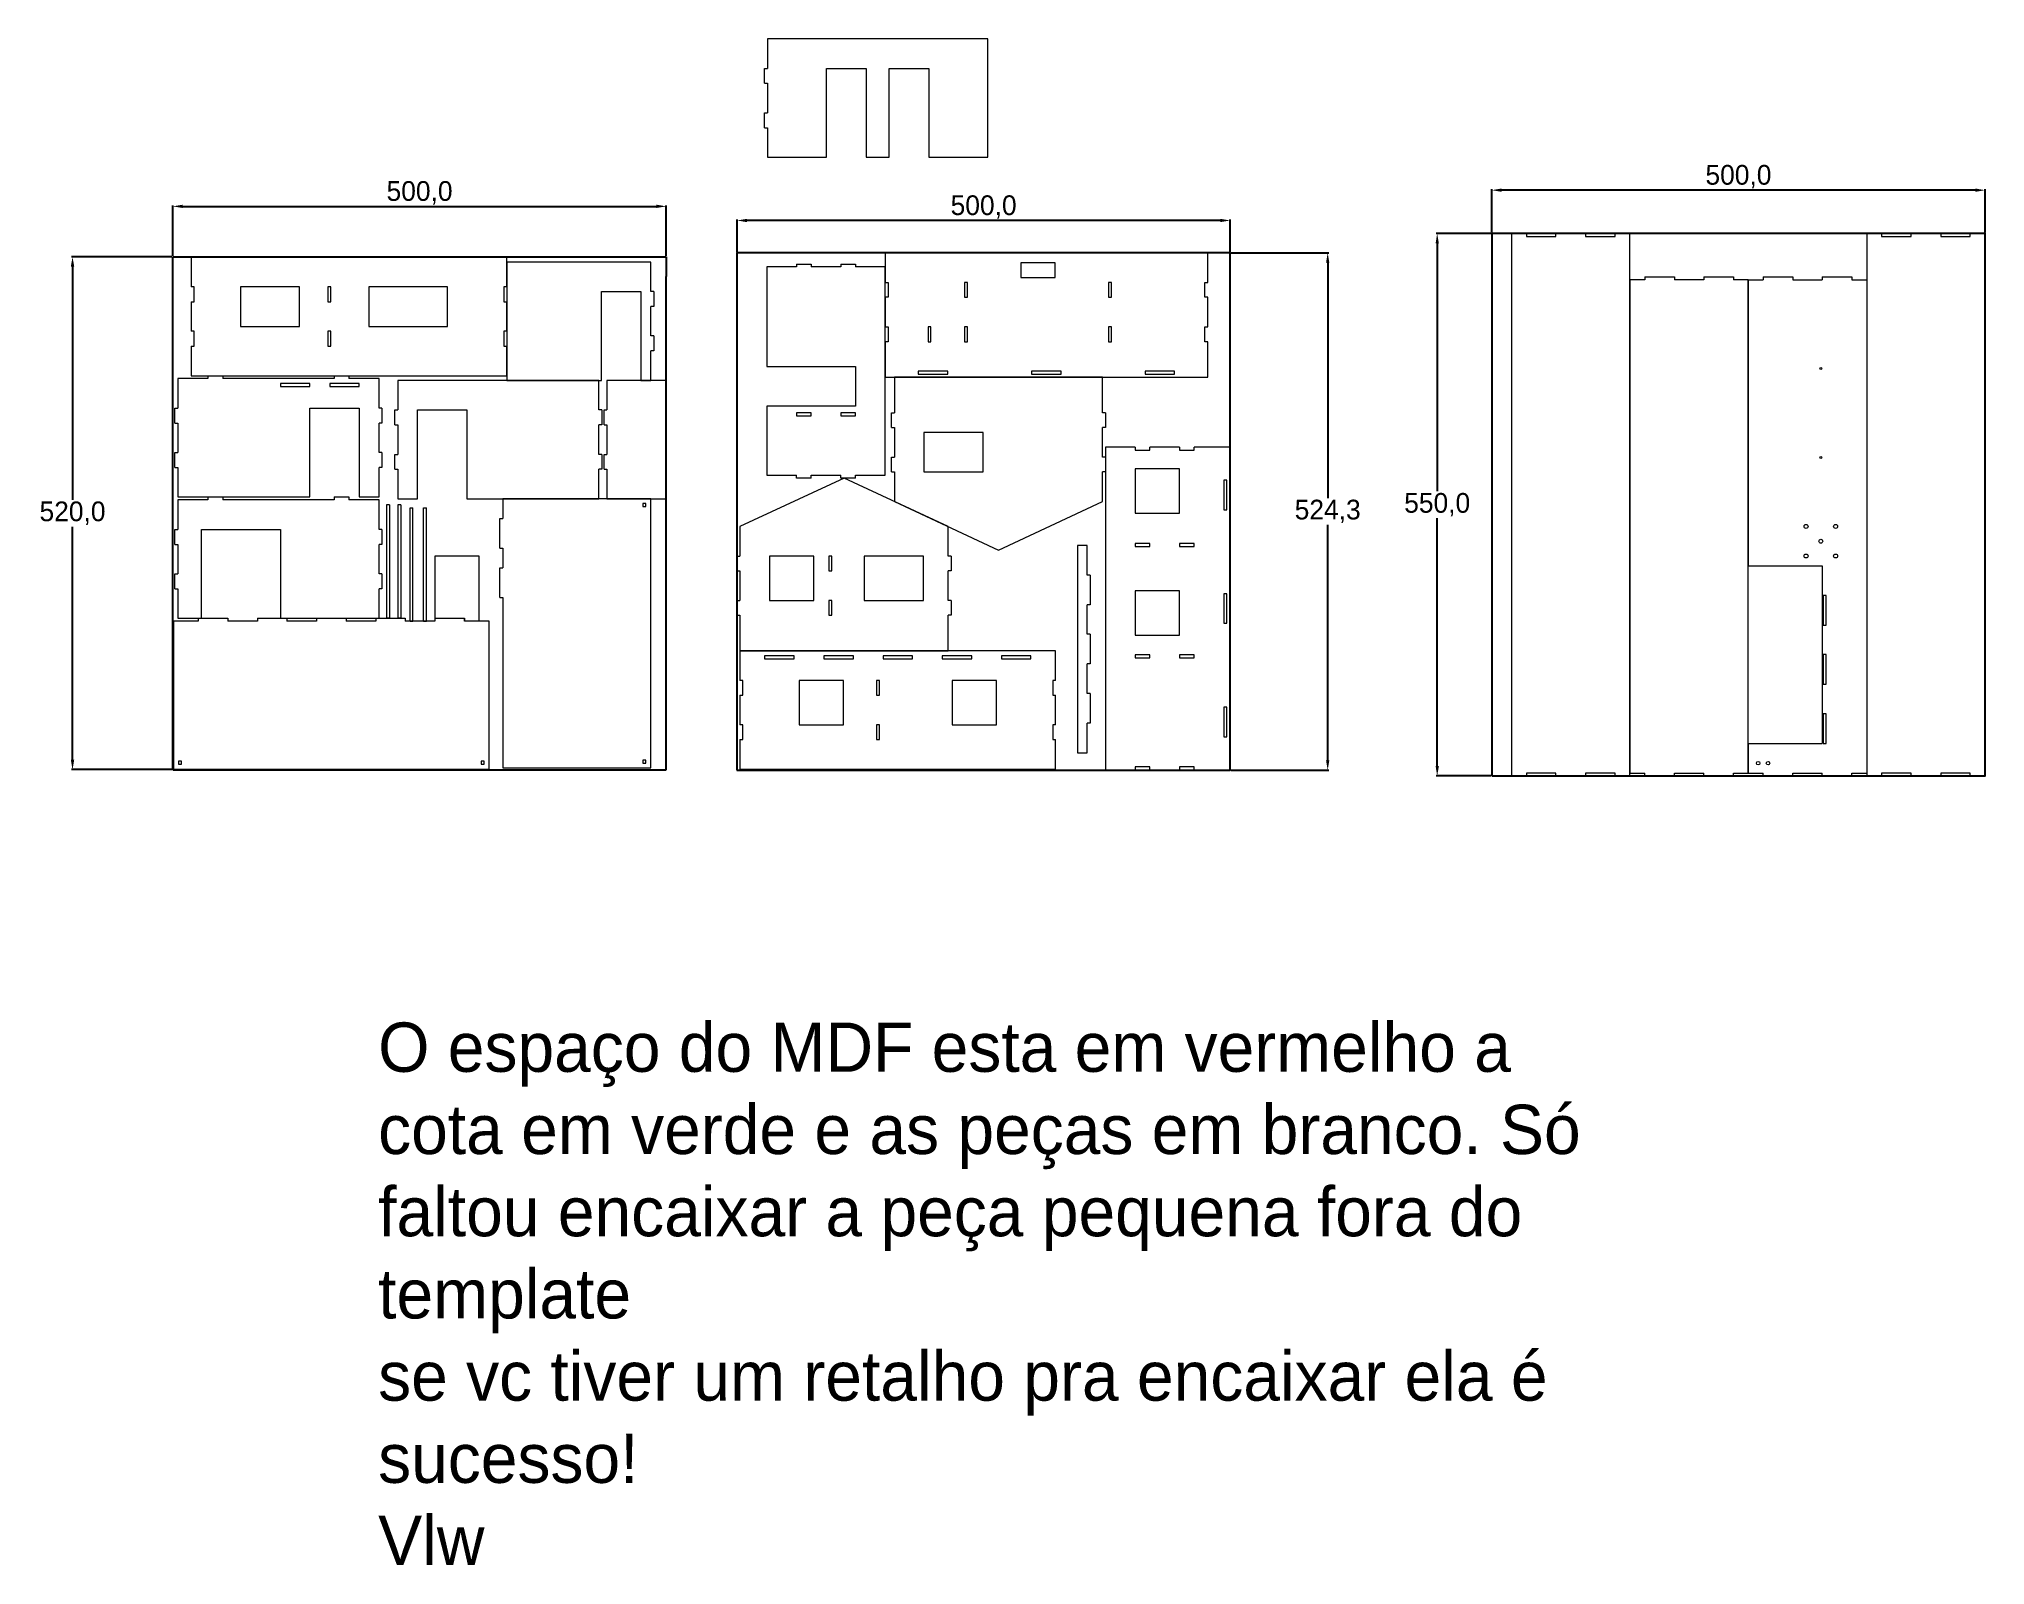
# Model space of a CAD drawing. Header units: millimetres. Extents: x -245 to 1727, y -934 to 613.
import ezdxf

# ---------------------------------------------------------------- set-up
doc = ezdxf.new("R2010")
doc.units = ezdxf.units.MM
doc.header["$PDSIZE"] = -1
doc.dimstyles.new('fe', dxfattribs={"dimtxt": 20, "dimasz": 10, "dimexe": 1, "dimexo": 1, "dimgap": 2, "dimtad": 1, "dimtih": 1, "dimtoh": 1, "dimdec": 1, "dimzin": 0, "dimtxsty": 'Standard', "dimcen": 2.5, "dimazin": 0, "dimtfac": 1, "dimtdec": 1, "dimtmove": 0, "dimatfit": 3, "dimfxl": 1, "dimtzin": 0, "dimarcsym": 0})

# ---------------------------------------------------------------- blocks, each defined once
blk = doc.blocks.new('Cobertura 2')
at = {"color": 7, "linetype": 'Continuous', "lineweight": 15}
for p, q in [((0, 273), (0, 253)), ((150, 273), (0, 273)), ((142, 268), (142, 265)), ((145, 268), (142, 268)), ((142, 265), (145, 265)), ((145, 265), (145, 268)), ((150, 0), (150, 273)), ((-3, 253), (0, 253)), ((-3, 223), (-3, 253)), ((-3, 223), (0, 223)), ((0, 223), (0, 203)), ((-3, 203), (0, 203)), ((-3, 173), (-3, 203)), ((-3, 173), (0, 173)), ((0, 173), (0, 0)), ((0, 0), (150, 0)), ((142, 8), (142, 5)), ((145, 8), (142, 8)), ((142, 5), (145, 5)), ((145, 5), (145, 8))]:
    blk.add_line(p, q, dxfattribs=at)
blk = doc.blocks.new('Parede_frente')
at = {"color": 7, "linetype": 'Continuous', "lineweight": 15}
for p, q in [((-100.5, 120), (-100.5, 90)), ((-70, 120), (-100.5, 120)), ((-70, 123), (-55, 123)), ((-70, 123), (-70, 120)), ((-55, 123), (-55, 120)), ((58, 120), (-55, 120)), ((58, 123), (73, 123)), ((58, 123), (58, 120)), ((73, 123), (73, 120)), ((103.5, 120), (73, 120)), ((103.5, 90), (103.5, 120)), ((-103.5, 90), (-100.5, 90)), ((-103.5, 75), (-103.5, 90)), ((-76.5, 0), (-76.5, 90)), ((-76.5, 90), (3.5, 90)), ((3.5, 90), (3.5, 0)), ((106.5, 90), (103.5, 90)), ((106.5, 90), (106.5, 75)), ((-103.5, 75), (-100.5, 75)), ((-100.5, 75), (-100.5, 45)), ((103.5, 45), (103.5, 75)), ((106.5, 75), (103.5, 75)), ((-103.5, 45), (-100.5, 45)), ((-103.5, 30), (-103.5, 45)), ((106.5, 45), (103.5, 45)), ((106.5, 45), (106.5, 30)), ((-103.5, 30), (-100.5, 30)), ((-100.5, 30), (-100.5, 0)), ((103.5, 0), (103.5, 30)), ((106.5, 30), (103.5, 30)), ((-100.5, 0), (-76.5, 0)), ((3.5, 0), (103.5, 0))]:
    blk.add_line(p, q, dxfattribs=at)
blk = doc.blocks.new('Parede_fundo')
at = {"color": 7, "linetype": 'Continuous', "lineweight": 15}
for p, q in [((-100.5, 120), (-100.5, 90)), ((-70, 120), (-100.5, 120)), ((-70, 123), (-55, 123)), ((-70, 123), (-70, 120)), ((-55, 123), (-55, 120)), ((58, 120), (-55, 120)), ((58, 123), (73, 123)), ((58, 123), (58, 120)), ((73, 123), (73, 120)), ((103.5, 120), (73, 120)), ((103.5, 90), (103.5, 120)), ((3.5, 115), (3.5, 112)), ((33.5, 115), (3.5, 115)), ((3.5, 112), (33.5, 112)), ((33.5, 112), (33.5, 115)), ((53.5, 115), (53.5, 112)), ((83.5, 115), (53.5, 115)), ((53.5, 112), (83.5, 112)), ((83.5, 112), (83.5, 115)), ((-103.5, 90), (-100.5, 90)), ((-103.5, 75), (-103.5, 90)), ((33.5, 0), (33.5, 90)), ((33.5, 90), (83.5, 90)), ((83.5, 90), (83.5, 0)), ((106.5, 90), (103.5, 90)), ((106.5, 90), (106.5, 75)), ((-103.5, 75), (-100.5, 75)), ((-100.5, 75), (-100.5, 45)), ((103.5, 45), (103.5, 75)), ((106.5, 75), (103.5, 75)), ((-103.5, 45), (-100.5, 45)), ((-103.5, 30), (-103.5, 45)), ((106.5, 45), (103.5, 45)), ((106.5, 45), (106.5, 30)), ((-103.5, 30), (-100.5, 30)), ((-100.5, 30), (-100.5, 0)), ((103.5, 0), (103.5, 30)), ((106.5, 30), (103.5, 30)), ((-100.5, 0), (33.5, 0)), ((83.5, 0), (103.5, 0))]:
    blk.add_line(p, q, dxfattribs=at)
blk = doc.blocks.new('Parede_interior')
at = {"color": 7, "linetype": 'Continuous', "lineweight": 15}
for p, q in [((-103.5, 120), (-103.5, 90)), ((100.5, 120), (-103.5, 120)), ((100.5, 90), (100.5, 120)), ((-106.5, 90), (-103.5, 90)), ((-106.5, 75), (-106.5, 90)), ((-83.5, 0), (-83.5, 90)), ((-83.5, 90), (-33.5, 90)), ((-33.5, 90), (-33.5, 0)), ((103.5, 90), (100.5, 90)), ((103.5, 90), (103.5, 75)), ((-106.5, 75), (-103.5, 75)), ((-103.5, 75), (-103.5, 45)), ((100.5, 45), (100.5, 75)), ((103.5, 75), (100.5, 75)), ((-106.5, 45), (-103.5, 45)), ((-106.5, 30), (-106.5, 45)), ((103.5, 45), (100.5, 45)), ((103.5, 45), (103.5, 30)), ((-106.5, 30), (-103.5, 30)), ((-103.5, 30), (-103.5, 0)), ((100.5, 0), (100.5, 30)), ((103.5, 30), (100.5, 30)), ((-103.5, 0), (-83.5, 0)), ((-33.5, 0), (100.5, 0))]:
    blk.add_line(p, q, dxfattribs=at)
blk = doc.blocks.new('Parede_lateraldir')
at = {"color": 7, "linetype": 'Continuous', "lineweight": 15}
for p, q in [((160, 120), (-160, 120)), ((-160, 120), (-160, 90)), ((160, 90), (160, 120)), ((-157, 90), (-160, 90)), ((-157, 75), (-157, 90)), ((-110, 90), (-110, 50)), ((-50, 90), (-110, 90)), ((-50, 50), (-50, 90)), ((-21.5, 90), (-21.5, 75)), ((-18.5, 90), (-21.5, 90)), ((-18.5, 75), (-18.5, 90)), ((20, 90), (20, 50)), ((100, 90), (20, 90)), ((100, 50), (100, 90)), ((157, 90), (157, 75)), ((160, 90), (157, 90)), ((-160, 75), (-157, 75)), ((-160, 75), (-160, 45)), ((-21.5, 75), (-18.5, 75)), ((157, 75), (160, 75)), ((160, 45), (160, 75)), ((-157, 45), (-160, 45)), ((-157, 30), (-157, 45)), ((-110, 50), (-50, 50)), ((-21.5, 45), (-21.5, 30)), ((-18.5, 45), (-21.5, 45)), ((-18.5, 30), (-18.5, 45)), ((20, 50), (100, 50)), ((157, 45), (157, 30)), ((160, 45), (157, 45)), ((-160, 30), (-157, 30)), ((-160, 30), (-160, 0)), ((-21.5, 30), (-18.5, 30)), ((157, 30), (160, 30)), ((160, 0), (160, 30)), ((-160, 0), (160, 0))]:
    blk.add_line(p, q, dxfattribs=at)
blk = doc.blocks.new('*D14')
at = {"color": 0, "lineweight": -2, "transparency": 16777216}
for p, q in [((-109.6, 393.3), (-109.6, 444.4)), ((-99.6, 443.4), (380.4, 443.4)), ((390.4, 393.3), (390.4, 444.4))]:
    blk.add_line(p, q, dxfattribs=at)
at = {"color": 0, "transparency": 16777216}
for points in [[(-99.6, 445.1), (-99.6, 441.7), (-109.6, 443.4)], [(380.4, 445.1), (380.4, 441.7), (390.4, 443.4)]]:
    blk.add_solid(points, dxfattribs=at)
at = {"layer": 'Defpoints', "color": 0, "transparency": 16777216}
for p in [(390.4, 443.4), (-109.6, 392.3), (390.4, 392.3)]:
    blk.add_point(p, dxfattribs=at)
at = {"color": 0, "transparency": 16777216, "insert": (140.4, 457.1), "char_height": 20, "attachment_point": 5}
blk.add_mtext('500,0', dxfattribs=at)
blk = doc.blocks.new('*D15')
at = {"color": 0, "lineweight": -2, "transparency": 16777216}
for p, q in [((-110.6, 392.3), (-212.4, 392.3)), ((-211.4, 382.3), (-211.4, 145.9)), ((-211.4, -117.7), (-211.4, 118.6)), ((-110.6, -127.7), (-212.4, -127.7))]:
    blk.add_line(p, q, dxfattribs=at)
at = {"color": 0, "transparency": 16777216}
for points in [[(-213.1, 382.3), (-209.7, 382.3), (-211.4, 392.3)], [(-213.1, -117.7), (-209.7, -117.7), (-211.4, -127.7)]]:
    blk.add_solid(points, dxfattribs=at)
at = {"layer": 'Defpoints', "color": 0, "transparency": 16777216}
for p in [(-211.4, 392.3), (-109.6, 392.3), (-109.6, -127.7)]:
    blk.add_point(p, dxfattribs=at)
at = {"color": 0, "transparency": 16777216, "insert": (-211.4, 132.3), "char_height": 20, "attachment_point": 5}
blk.add_mtext('520,0', dxfattribs=at)
blk = doc.blocks.new('Suporte_varanda1')
at = {"color": 7, "linetype": 'Continuous', "lineweight": 15}
for p, q in [((57.5, 0), (-57.5, 0)), ((-57.5, -3), (-57.5, 0)), ((57.5, -3), (57.5, 0)), ((57.5, -3), (-57.5, -3))]:
    blk.add_line(p, q, dxfattribs=at)
blk = doc.blocks.new('Suporte_varanda2')
at = {"color": 7, "linetype": 'Continuous', "lineweight": 15}
for p, q in [((57.5, 0), (-57.5, 0)), ((-57.5, -3), (-57.5, 0)), ((57.5, -3), (57.5, 0)), ((57.5, -3), (-57.5, -3))]:
    blk.add_line(p, q, dxfattribs=at)
blk = doc.blocks.new('Suporte_varanda3')
at = {"color": 7, "linetype": 'Continuous', "lineweight": 15}
for p, q in [((57.5, 0), (-57.5, 0)), ((-57.5, -3), (-57.5, 0)), ((57.5, -3), (57.5, 0)), ((57.5, -3), (-57.5, -3))]:
    blk.add_line(p, q, dxfattribs=at)
blk = doc.blocks.new('Suporte_varanda4')
at = {"color": 7, "linetype": 'Continuous', "lineweight": 15}
for p, q in [((57.5, 0), (-57.5, 0)), ((-57.5, -3), (-57.5, 0)), ((57.5, -3), (57.5, 0)), ((57.5, -3), (-57.5, -3))]:
    blk.add_line(p, q, dxfattribs=at)
blk = doc.blocks.new('Parede_lateralesq')
at = {"color": 7, "linetype": 'Continuous', "lineweight": 15}
for p, q in [((160, 120), (-160, 120)), ((-160, 120), (-160, 90)), ((160, 90), (160, 120)), ((-135, 115), (-135, 112)), ((-105, 115), (-135, 115)), ((-135, 112), (-105, 112)), ((-105, 112), (-105, 115)), ((-75, 115), (-75, 112)), ((-45, 115), (-75, 115)), ((-75, 112), (-45, 112)), ((-45, 112), (-45, 115)), ((-15, 115), (-15, 112)), ((15, 115), (-15, 115)), ((-15, 112), (15, 112)), ((15, 112), (15, 115)), ((45, 115), (45, 112)), ((75, 115), (45, 115)), ((45, 112), (75, 112)), ((75, 112), (75, 115)), ((105, 115), (105, 112)), ((135, 115), (105, 115)), ((105, 112), (135, 112)), ((135, 112), (135, 115)), ((-157, 90), (-160, 90)), ((-157, 75), (-157, 90)), ((-100, 90), (-100, 45)), ((-55, 90), (-100, 90)), ((-55, 45), (-55, 90)), ((-21.5, 90), (-21.5, 75)), ((-18.5, 90), (-21.5, 90)), ((-18.5, 75), (-18.5, 90)), ((55, 90), (55, 45)), ((100, 90), (55, 90)), ((100, 45), (100, 90)), ((157, 90), (157, 75)), ((160, 90), (157, 90)), ((-160, 75), (-157, 75)), ((-160, 75), (-160, 45)), ((-21.5, 75), (-18.5, 75)), ((157, 75), (160, 75)), ((160, 45), (160, 75)), ((-157, 45), (-160, 45)), ((-157, 30), (-157, 45)), ((-100, 45), (-55, 45)), ((-21.5, 45), (-21.5, 30)), ((-18.5, 45), (-21.5, 45)), ((-18.5, 30), (-18.5, 45)), ((55, 45), (100, 45)), ((157, 45), (157, 30)), ((160, 45), (157, 45)), ((-160, 30), (-157, 30)), ((-160, 30), (-160, 0)), ((-21.5, 30), (-18.5, 30)), ((157, 30), (160, 30)), ((160, 0), (160, 30)), ((-160, 0), (160, 0))]:
    blk.add_line(p, q, dxfattribs=at)
blk = doc.blocks.new('Superior_quartodir')
at = {"color": 7, "linetype": 'Continuous', "lineweight": 15}
for p, q in [((-111.5, 120), (-111.5, 90)), ((112, 120), (-111.5, 120)), ((112, 0), (112, 120)), ((-114.5, 90), (-111.5, 90)), ((-114.5, 75), (-114.5, 90)), ((-51.5, 0), (-51.5, 90)), ((-51.5, 90), (-11.5, 90)), ((-11.5, 90), (-11.5, 0)), ((12, 0), (12, 90)), ((12, 90), (52, 90)), ((52, 90), (52, 0)), ((-114.5, 75), (-111.5, 75)), ((-111.5, 75), (-111.5, 45)), ((-114.5, 45), (-111.5, 45)), ((-114.5, 30), (-114.5, 45)), ((-114.5, 30), (-111.5, 30)), ((-111.5, 30), (-111.5, 0)), ((-111.5, 0), (-51.5, 0)), ((-11.5, 0), (12, 0)), ((52, 0), (112, 0))]:
    blk.add_line(p, q, dxfattribs=at)
blk = doc.blocks.new('Superior_fundo')
at = {"color": 7, "linetype": 'Continuous', "lineweight": 15}
for p, q in [((-7, 146.3), (-112.5, 97.1)), ((98.5, 97.1), (-7, 146.3)), ((-112.5, 97.1), (-112.5, 67.1)), ((98.5, 67.1), (98.5, 97.1)), ((-115.5, 67.1), (-112.5, 67.1)), ((-115.5, 52.1), (-115.5, 67.1)), ((8.5, 67.1), (8.5, 27.1)), ((68.5, 67.1), (8.5, 67.1)), ((68.5, 27.1), (68.5, 67.1)), ((101.5, 67.1), (98.5, 67.1)), ((101.5, 67.1), (101.5, 52.1)), ((-115.5, 52.1), (-112.5, 52.1)), ((-112.5, 52.1), (-112.5, 22.1)), ((98.5, 22.1), (98.5, 52.1)), ((101.5, 52.1), (98.5, 52.1)), ((-115.5, 22.1), (-112.5, 22.1)), ((-115.5, 7.1), (-115.5, 22.1)), ((8.5, 27.1), (68.5, 27.1)), ((101.5, 22.1), (98.5, 22.1)), ((101.5, 22.1), (101.5, 7.1)), ((-115.5, 7.1), (-112.5, 7.1)), ((-112.5, 7.1), (-112.5, -28.9)), ((98.5, -28.9), (98.5, 7.1)), ((101.5, 7.1), (98.5, 7.1)), ((-112.5, -28.9), (98.5, -28.9))]:
    blk.add_line(p, q, dxfattribs=at)
blk = doc.blocks.new('Superior_frente')
at = {"color": 7, "linetype": 'Continuous', "lineweight": 15}
for p, q in [((0, 175.2), (-105.5, 126)), ((105.5, 126), (0, 175.2)), ((-105.5, 126), (-105.5, 96)), ((105.5, 96), (105.5, 126)), ((-108.5, 96), (-105.5, 96)), ((-108.5, 81), (-108.5, 96)), ((-108.5, 81), (-105.5, 81)), ((-105.5, 81), (-105.5, 51)), ((-75.5, 96), (-75.5, 51)), ((-30.5, 96), (-75.5, 96)), ((-30.5, 51), (-30.5, 96)), ((-15.5, 96), (-15.5, 81)), ((-12.5, 96), (-15.5, 96)), ((-15.5, 81), (-12.5, 81)), ((-12.5, 81), (-12.5, 96)), ((20.5, 96), (20.5, 51)), ((80.5, 96), (20.5, 96)), ((80.5, 51), (80.5, 96)), ((108.5, 96), (105.5, 96)), ((105.5, 51), (105.5, 81)), ((108.5, 81), (105.5, 81)), ((108.5, 96), (108.5, 81)), ((-108.5, 51), (-105.5, 51)), ((-108.5, 36), (-108.5, 51)), ((-75.5, 51), (-30.5, 51)), ((-15.5, 51), (-15.5, 36)), ((-12.5, 51), (-15.5, 51)), ((-12.5, 36), (-12.5, 51)), ((20.5, 51), (80.5, 51)), ((108.5, 51), (105.5, 51)), ((108.5, 51), (108.5, 36)), ((-108.5, 36), (-105.5, 36)), ((-105.5, 36), (-105.5, 0)), ((-15.5, 36), (-12.5, 36)), ((105.5, 0), (105.5, 36)), ((108.5, 36), (105.5, 36)), ((-105.5, 0), (105.5, 0))]:
    blk.add_line(p, q, dxfattribs=at)
blk = doc.blocks.new('Superior_esquerda')
at = {"color": 7, "linetype": 'Continuous', "lineweight": 15}
for p, q in [((163.5, 126), (-163.5, 126)), ((-163.5, 126), (-163.5, 96)), ((163.5, 96), (163.5, 126)), ((-26, 116), (-26, 101)), ((9, 116), (-26, 116)), ((-26, 101), (9, 101)), ((9, 101), (9, 116)), ((-163.5, 96), (-160.5, 96)), ((-160.5, 81), (-163.5, 81)), ((-163.5, 81), (-163.5, 51)), ((-160.5, 96), (-160.5, 81)), ((-83, 96), (-83, 81)), ((-80, 96), (-83, 96)), ((-83, 81), (-80, 81)), ((-80, 81), (-80, 96)), ((63, 96), (63, 81)), ((66, 96), (63, 96)), ((63, 81), (66, 81)), ((66, 81), (66, 96)), ((160.5, 81), (160.5, 96)), ((160.5, 96), (163.5, 96)), ((163.5, 81), (160.5, 81)), ((163.5, 51), (163.5, 81)), ((-163.5, 51), (-160.5, 51)), ((-160.5, 51), (-160.5, 36)), ((-120, 51), (-120, 36)), ((-117, 51), (-120, 51)), ((-117, 36), (-117, 51)), ((-83, 51), (-83, 36)), ((-80, 51), (-83, 51)), ((-80, 36), (-80, 51)), ((63, 51), (63, 36)), ((66, 51), (63, 51)), ((66, 36), (66, 51)), ((160.5, 36), (160.5, 51)), ((160.5, 51), (163.5, 51)), ((-163.5, 36), (-163.5, 0)), ((-160.5, 36), (-163.5, 36)), ((-120, 36), (-117, 36)), ((-83, 36), (-80, 36)), ((63, 36), (66, 36)), ((163.5, 36), (160.5, 36)), ((163.5, 0), (163.5, 36)), ((-163.5, 0), (163.5, 0)), ((-130, 6), (-130, 3)), ((-100, 6), (-130, 6)), ((-130, 3), (-100, 3)), ((-100, 3), (-100, 6)), ((-15, 6), (-15, 3)), ((15, 6), (-15, 6)), ((-15, 3), (15, 3)), ((15, 3), (15, 6)), ((100, 6), (100, 3)), ((130, 6), (100, 6)), ((100, 3), (130, 3)), ((130, 3), (130, 6))]:
    blk.add_line(p, q, dxfattribs=at)
blk = doc.blocks.new('Superior_direita')
at = {"color": 7, "linetype": 'Continuous', "lineweight": 15}
for p, q in [((163.5, 126), (-163.5, 126)), ((-163.5, 126), (-163.5, 96)), ((163.5, 96), (163.5, 126)), ((-160.5, 96), (-163.5, 96)), ((-163.5, 81), (-160.5, 81)), ((-163.5, 81), (-163.5, 51)), ((-160.5, 81), (-160.5, 96)), ((-50, 96), (-50, 81)), ((-47, 96), (-50, 96)), ((-50, 81), (-47, 81)), ((-47, 81), (-47, 96)), ((-27, 96), (-27, 51)), ((18, 96), (-27, 96)), ((18, 51), (18, 96)), ((63, 96), (63, 81)), ((66, 96), (63, 96)), ((63, 81), (66, 81)), ((66, 81), (66, 96)), ((96.5, 96), (96.5, 51)), ((141.5, 96), (96.5, 96)), ((141.5, 51), (141.5, 96)), ((160.5, 96), (160.5, 81)), ((163.5, 96), (160.5, 96)), ((160.5, 81), (163.5, 81)), ((163.5, 51), (163.5, 81)), ((-160.5, 51), (-163.5, 51)), ((-160.5, 36), (-160.5, 51)), ((-50, 51), (-50, 36)), ((-47, 51), (-50, 51)), ((-47, 36), (-47, 51)), ((-27, 51), (18, 51)), ((63, 51), (63, 36)), ((66, 51), (63, 51)), ((66, 36), (66, 51)), ((96.5, 51), (141.5, 51)), ((160.5, 51), (160.5, 36)), ((163.5, 51), (160.5, 51)), ((-163.5, 36), (-160.5, 36)), ((-163.5, 36), (-163.5, 0)), ((-50, 36), (-47, 36)), ((63, 36), (66, 36)), ((160.5, 36), (163.5, 36)), ((163.5, 0), (163.5, 36)), ((-163.5, 0), (163.5, 0)), ((-130, 6), (-130, 3)), ((-100, 6), (-130, 6)), ((-130, 3), (-100, 3)), ((-100, 3), (-100, 6)), ((-15, 6), (-15, 3)), ((15, 6), (-15, 6)), ((-15, 3), (15, 3)), ((15, 3), (15, 6)), ((100, 6), (100, 3)), ((130, 6), (100, 6)), ((100, 3), (130, 3)), ((130, 3), (130, 6))]:
    blk.add_line(p, q, dxfattribs=at)
blk = doc.blocks.new('Quarto_fundo')
at = {"color": 7, "linetype": 'Continuous', "lineweight": 15}
for p, q in [((-105, 120), (-105, 90)), ((106, 120), (-105, 120)), ((106, 90), (106, 120)), ((-108, 90), (-105, 90)), ((-108, 75), (-108, 90)), ((-4, 0), (-4, 90)), ((-4, 90), (36, 90)), ((36, 90), (36, 0)), ((43, 90), (43, 75)), ((46, 90), (43, 90)), ((46, 75), (46, 90)), ((109, 90), (106, 90)), ((109, 90), (109, 75)), ((-108, 75), (-105, 75)), ((-105, 75), (-105, 45)), ((43, 75), (46, 75)), ((106, 45), (106, 75)), ((109, 75), (106, 75)), ((-108, 45), (-105, 45)), ((-108, 30), (-108, 45)), ((43, 45), (43, 30)), ((46, 45), (43, 45)), ((46, 30), (46, 45)), ((109, 45), (106, 45)), ((109, 45), (109, 30)), ((-108, 30), (-105, 30)), ((-105, 30), (-105, 0)), ((43, 30), (46, 30)), ((106, 0), (106, 30)), ((109, 30), (106, 30)), ((-105, 0), (-4, 0)), ((36, 0), (106, 0))]:
    blk.add_line(p, q, dxfattribs=at)
blk = doc.blocks.new('Parede2_banheiro')
at = {"color": 7, "linetype": 'Continuous', "lineweight": 15}
for p, q in [((-30, 120), (-30, 0)), ((30, 120), (-30, 120)), ((30, 90), (30, 120)), ((33, 90), (30, 90)), ((33, 90), (33, 75)), ((30, 45), (30, 75)), ((33, 75), (30, 75)), ((33, 45), (30, 45)), ((33, 45), (33, 30)), ((30, 0), (30, 30)), ((33, 30), (30, 30)), ((-30, 0), (30, 0))]:
    blk.add_line(p, q, dxfattribs=at)
blk = doc.blocks.new('Parede_banheiro')
at = {"color": 7, "linetype": 'Continuous', "lineweight": 15}
for p, q in [((-73, 120), (-73, 0)), ((73, 120), (-73, 120)), ((73, 90), (73, 120)), ((23, 0), (23, 90)), ((23, 90), (63, 90)), ((63, 90), (63, 0)), ((76, 90), (73, 90)), ((76, 90), (76, 75)), ((73, 45), (73, 75)), ((76, 75), (73, 75)), ((76, 45), (73, 45)), ((76, 45), (76, 30)), ((73, 0), (73, 30)), ((76, 30), (73, 30)), ((-73, 0), (23, 0)), ((63, 0), (73, 0))]:
    blk.add_line(p, q, dxfattribs=at)
blk = doc.blocks.new('Muro_escada')
at = {"color": 7, "linetype": 'Continuous', "lineweight": 15}
for p, q in [((-31.5, 45), (-31.5, 0)), ((34.5, 45), (-31.5, 45)), ((34.5, 45), (34.5, 30)), ((31.5, 0), (31.5, 30)), ((34.5, 30), (31.5, 30)), ((-31.5, 0), (31.5, 0))]:
    blk.add_line(p, q, dxfattribs=at)
blk = doc.blocks.new('*D30')
at = {"color": 0, "lineweight": -2, "transparency": 16777216}
for p, q in [((462.2, 397.2), (462.2, 430.1)), ((952.2, 429.1), (472.2, 429.1)), ((962.2, 397.2), (962.2, 430.1))]:
    blk.add_line(p, q, dxfattribs=at)
at = {"color": 0, "transparency": 16777216}
for points in [[(472.2, 430.7), (472.2, 427.4), (462.2, 429.1)], [(952.2, 430.7), (952.2, 427.4), (962.2, 429.1)]]:
    blk.add_solid(points, dxfattribs=at)
at = {"layer": 'Defpoints', "color": 0, "transparency": 16777216}
for p in [(462.2, 429.1), (462.2, 396.2), (962.2, 396.2)]:
    blk.add_point(p, dxfattribs=at)
at = {"color": 0, "transparency": 16777216, "insert": (712.2, 442.7), "char_height": 20, "attachment_point": 5}
blk.add_mtext('500,0', dxfattribs=at)
blk = doc.blocks.new('*D31')
at = {"color": 0, "lineweight": -2, "transparency": 16777216}
for p, q in [((963.2, 396.2), (1062, 396.2)), ((1061, 386.2), (1061, 147.7)), ((1061, -118.1), (1061, 120.4)), ((963.2, -128.1), (1062, -128.1))]:
    blk.add_line(p, q, dxfattribs=at)
at = {"color": 0, "transparency": 16777216}
for points in [[(1059.3, 386.2), (1062.7, 386.2), (1061, 396.2)], [(1059.3, -118.1), (1062.7, -118.1), (1061, -128.1)]]:
    blk.add_solid(points, dxfattribs=at)
at = {"layer": 'Defpoints', "color": 0, "transparency": 16777216}
for p in [(962.2, 396.2), (1061, 396.2), (962.2, -128.1)]:
    blk.add_point(p, dxfattribs=at)
at = {"color": 0, "transparency": 16777216, "insert": (1061, 134.1), "char_height": 20, "attachment_point": 5}
blk.add_mtext('524,3', dxfattribs=at)
blk = doc.blocks.new('Muro_frente')
at = {"color": 7, "linetype": 'Continuous', "lineweight": 15}
for p, q in [((0, 120), (500, 120)), ((0, 105), (0, 120)), ((500, 105), (500, 120)), ((-3, 105), (0, 105)), ((-3, 75), (-3, 105)), ((503, 105), (500, 105)), ((503, 105), (503, 75)), ((320, 79), (320, 76)), ((350, 79), (320, 79)), ((350, 76), (350, 79)), ((380, 79), (380, 76)), ((410, 79), (380, 79)), ((410, 76), (410, 79)), ((440, 79), (440, 76)), ((470, 79), (440, 79)), ((470, 76), (470, 79)), ((-3, 75), (0, 75)), ((0, 45), (0, 75)), ((290, 0), (290, 75)), ((290, 75), (470, 75)), ((320, 76), (350, 76)), ((380, 76), (410, 76)), ((440, 76), (470, 76)), ((470, 0), (470, 75)), ((500, 45), (500, 75)), ((503, 75), (500, 75)), ((-3, 45), (0, 45)), ((-3, 15), (-3, 45)), ((503, 45), (500, 45)), ((503, 45), (503, 15)), ((-3, 15), (0, 15)), ((0, 0), (0, 15)), ((0, 0), (290, 0)), ((470, 0), (500, 0)), ((500, 0), (500, 15)), ((503, 15), (500, 15))]:
    blk.add_line(p, q, dxfattribs=at)
for centre, radius in [((250, 88.5), 2), ((280, 88.5), 2), ((90, 73.5), 1), ((180, 73.5), 1), ((250, 58.5), 2), ((265, 73.5), 2), ((280, 58.5), 2), ((490, 20), 1.75), ((490, 10), 1.75)]:
    blk.add_circle(centre, radius, dxfattribs=at)
blk = doc.blocks.new('Muro_fundo')
at = {"color": 7, "linetype": 'Continuous', "lineweight": 15}
for p, q in [((0, 120), (0, 105)), ((500, 120), (0, 120)), ((500, 105), (500, 120)), ((-3, 105), (0, 105)), ((-3, 75), (-3, 105)), ((503, 105), (500, 105)), ((503, 105), (503, 75)), ((-3, 75), (0, 75)), ((0, 75), (0, 45)), ((500, 45), (500, 75)), ((503, 75), (500, 75)), ((-3, 45), (0, 45)), ((-3, 15), (-3, 45)), ((503, 45), (500, 45)), ((503, 45), (503, 15)), ((-3, 15), (0, 15)), ((0, 15), (0, 0)), ((0, 0), (500, 0)), ((500, 0), (500, 15)), ((503, 15), (500, 15))]:
    blk.add_line(p, q, dxfattribs=at)
blk = doc.blocks.new('Muro_lateral_direito')
at = {"color": 7, "linetype": 'Continuous', "lineweight": 15}
for p, q in [((550, 120), (0, 120)), ((0, 120), (0, 105)), ((550, 105), (550, 120)), ((3, 105), (0, 105)), ((3, 75), (3, 105)), ((547, 105), (547, 75)), ((550, 105), (547, 105)), ((0, 75), (3, 75)), ((0, 75), (0, 45)), ((547, 75), (550, 75)), ((550, 45), (550, 75)), ((3, 45), (0, 45)), ((3, 15), (3, 45)), ((547, 45), (547, 15)), ((550, 45), (547, 45)), ((0, 15), (3, 15)), ((0, 15), (0, 0)), ((0, 0), (550, 0)), ((547, 15), (550, 15)), ((550, 0), (550, 15))]:
    blk.add_line(p, q, dxfattribs=at)
blk = doc.blocks.new('Muro_lateral_esquerdo')
at = {"color": 7, "linetype": 'Continuous', "lineweight": 15}
for p, q in [((550, 120), (0, 120)), ((0, 120), (0, 105)), ((550, 105), (550, 120)), ((3, 105), (0, 105)), ((3, 75), (3, 105)), ((547, 105), (547, 75)), ((550, 105), (547, 105)), ((0, 75), (3, 75)), ((0, 75), (0, 45)), ((547, 75), (550, 75)), ((550, 45), (550, 75)), ((3, 45), (0, 45)), ((3, 15), (3, 45)), ((547, 45), (547, 15)), ((550, 45), (547, 45)), ((0, 15), (3, 15)), ((0, 15), (0, 0)), ((0, 0), (550, 0)), ((547, 15), (550, 15)), ((550, 0), (550, 15))]:
    blk.add_line(p, q, dxfattribs=at)
blk = doc.blocks.new('Suporte_port+úo')
at = {"color": 7, "linetype": 'Continuous', "lineweight": 15}
for p, q in [((-105, 10), (-105, 0)), ((-75, 10), (-105, 10)), ((-105, 0), (105, 0)), ((-75, 13), (-45, 13)), ((-75, 13), (-75, 10)), ((-45, 13), (-45, 10)), ((-15, 10), (-45, 10)), ((-15, 13), (15, 13)), ((-15, 13), (-15, 10)), ((15, 13), (15, 10)), ((45, 10), (15, 10)), ((45, 13), (75, 13)), ((45, 13), (45, 10)), ((75, 13), (75, 10)), ((105, 10), (75, 10)), ((105, 0), (105, 10))]:
    blk.add_line(p, q, dxfattribs=at)
blk = doc.blocks.new('*D37')
at = {"color": 0, "lineweight": -2, "transparency": 16777216}
for p, q in [((1227.4, 416.9), (1227.4, 460.8)), ((1717.4, 459.8), (1237.4, 459.8)), ((1727.4, 416.9), (1727.4, 460.8))]:
    blk.add_line(p, q, dxfattribs=at)
at = {"color": 0, "transparency": 16777216}
for points in [[(1237.4, 461.5), (1237.4, 458.1), (1227.4, 459.8)], [(1717.4, 461.5), (1717.4, 458.1), (1727.4, 459.8)]]:
    blk.add_solid(points, dxfattribs=at)
at = {"layer": 'Defpoints', "color": 0, "transparency": 16777216}
for p in [(1227.4, 459.8), (1227.4, 415.9), (1727.4, 415.9)]:
    blk.add_point(p, dxfattribs=at)
at = {"color": 0, "transparency": 16777216, "insert": (1477.4, 473.5), "char_height": 20, "attachment_point": 5}
blk.add_mtext('500,0', dxfattribs=at)
blk = doc.blocks.new('*D38')
at = {"color": 0, "lineweight": -2, "transparency": 16777216}
for p, q in [((1226.4, 415.9), (1171, 415.9)), ((1172, 405.9), (1172, 154.6)), ((1172, -124.1), (1172, 127.2)), ((1226.4, -134.1), (1171, -134.1))]:
    blk.add_line(p, q, dxfattribs=at)
at = {"color": 0, "transparency": 16777216}
for points in [[(1170.4, 405.9), (1173.7, 405.9), (1172, 415.9)], [(1170.4, -124.1), (1173.7, -124.1), (1172, -134.1)]]:
    blk.add_solid(points, dxfattribs=at)
at = {"layer": 'Defpoints', "color": 0, "transparency": 16777216}
for p in [(1227.4, 415.9), (1172, -134.1), (1227.4, -134.1)]:
    blk.add_point(p, dxfattribs=at)
at = {"color": 0, "transparency": 16777216, "insert": (1172, 140.9), "char_height": 20, "attachment_point": 5}
blk.add_mtext('550,0', dxfattribs=at)

msp = doc.modelspace()

# ---------------------------------------------------------------- linework, layer by layer
at = {"color": 244, "true_color": 0x991b1e}
for p, q in [((-109.59, -127.74), (-109.59, 392.26)), ((-109.59, 392.26), (390.41, 392.26)), ((390.41, -127.74), (390.41, 372.26)), ((-109.59, -127.74), (390.41, -127.74))]:
    msp.add_line(p, q, dxfattribs=at)
msp.add_line((390.41, 392.26), (390.41, 372.26))
at = {"color": 7, "linetype": 'Continuous', "lineweight": 15}
for p, q in [((-109.04, 22.72), (-109.04, -127.28)), ((-84.04, 22.72), (-109.04, 22.72)), ((-84.04, 25.72), (-54.04, 25.72)), ((-84.04, 25.72), (-84.04, 22.72)), ((-54.04, 25.72), (-54.04, 22.72)), ((-24.04, 22.72), (-54.04, 22.72)), ((-24.04, 25.72), (5.96, 25.72)), ((-24.04, 25.72), (-24.04, 22.72)), ((5.96, 25.72), (5.96, 22.72)), ((35.96, 22.72), (5.96, 22.72)), ((35.96, 25.72), (65.96, 25.72)), ((35.96, 25.72), (35.96, 22.72)), ((65.96, 25.72), (65.96, 22.72)), ((95.96, 22.72), (65.96, 22.72)), ((95.96, 25.72), (125.96, 25.72)), ((95.96, 25.72), (95.96, 22.72)), ((125.96, 25.72), (125.96, 22.72)), ((155.96, 22.72), (125.96, 22.72)), ((155.96, 25.72), (185.96, 25.72)), ((155.96, 25.72), (155.96, 22.72)), ((185.96, 25.72), (185.96, 22.72)), ((210.96, 22.72), (185.96, 22.72)), ((210.96, -127.28), (210.96, 22.72)), ((-109.04, -127.28), (210.96, -127.28)), ((-104.04, -119.28), (-104.04, -122.28)), ((-101.04, -119.28), (-104.04, -119.28)), ((-104.04, -122.28), (-101.04, -122.28)), ((-101.04, -122.28), (-101.04, -119.28)), ((202.96, -119.28), (202.96, -122.28)), ((205.96, -119.28), (202.96, -119.28)), ((202.96, -122.28), (205.96, -122.28)), ((205.96, -122.28), (205.96, -119.28))]:
    msp.add_line(p, q, dxfattribs=at)
at = {"color": 244, "true_color": 0x991b1e}
for points in [[(1227.41, -134.11), (1727.41, -134.11), (1727.41, 415.89), (1227.41, 415.89)], [(462.15, -128.07), (962.15, -128.07), (962.15, 396.2), (462.15, 396.2)]]:
    msp.add_lwpolyline(points, close=True, dxfattribs=at)

# ---------------------------------------------------------------- block references
for name, p in [('Superior_quartodir', (604.54, 493.15)), ('Superior_esquerda', (775.86, 270.2)), ('Parede_lateraldir', (68.82, 271.72)), ('Parede_banheiro', (301.82, 266.97)), ('Parede_fundo', (-4.18, 148.72)), ('Superior_frente', (570.72, -7.24)), ('Parede_frente', (-4.18, 25.72)), ('Parede_lateralesq', (625.22, -127.24))]:
    msp.add_blockref(name, p)
for name, p, rotation in [('Muro_lateral_esquerdo', (1247.41, 415.89), 270), ('Muro_lateral_direito', (1607.41, 415.89), 270), ('Quarto_fundo', (492.36, 276.95), 270), ('Muro_fundo', (1367.41, 368.89), 270), ('Muro_frente', (1487.41, 368.89), 270), ('Parede2_banheiro', (360.41, 266.97), 180), ('Superior_fundo', (720.2, 241.28), 180), ('Superior_direita', (961.67, 35.69), 90), ('Suporte_varanda2', (106.8, 83.22), 90), ('Suporte_varanda4', (118.43, 83.22), 90), ('Suporte_varanda1', (133.74, 80.22), 270), ('Suporte_varanda3', (147.42, 80.22), 270), ('Suporte_port+úo', (807.21, -5.51), 270), ('Muro_escada', (155.96, 57.22), 270)]:
    msp.add_blockref(name, p, dxfattribs=dict(rotation=rotation))
at = {"color": 116, "true_color": 0x136734}
msp.add_blockref('Parede_interior', (221.73, 146.97), dxfattribs=at)
at = {"color": 159, "true_color": 0x22346e}
msp.add_blockref('Cobertura 2', (224.68, -126.03), dxfattribs=at)

# ---------------------------------------------------------------- texts
at = {"insert": (98.43, -384.08), "char_height": 50, "attachment_point": 1}
msp.add_mtext_dynamic_manual_height_columns('O espaço do MDF esta em vermelho a cota em verde e as peças em branco. Só faltou encaixar a peça pequena fora do template\\Pse vc tiver um retalho pra encaixar ela é sucesso!\\PVlw', width=1286.659, gutter_width=17.5, heights=[0], dxfattribs=at)

# ---------------------------------------------------------------- dimensions: what is measured, and where the dimension line sits
at = {"color": 3}
for base, p1, p2, picture, middle in [((1227.41, 459.81), (1727.41, 415.89), (1227.41, 415.89), '*D37', (1477.41, 473.47)), ((390.41, 443.39), (-109.59, 392.26), (390.41, 392.26), '*D14', (140.41, 457.05)), ((462.15, 429.07), (962.15, 396.2), (462.15, 396.2), '*D30', (712.15, 442.73))]:
    dim = msp.add_linear_dim(base=base, p1=p1, p2=p2, dimstyle='fe', dxfattribs=at)
    dim.commit()
    dim.dimension.update_dxf_attribs({"geometry": picture, "text_midpoint": middle})
for base, p1, p2, picture, middle in [((1172.05, -134.11), (1227.41, 415.89), (1227.41, -134.11), '*D38', (1172.05, 140.89)), ((-211.39, 392.26), (-109.59, -127.74), (-109.59, 392.26), '*D15', (-211.39, 132.26))]:
    dim = msp.add_linear_dim(base=base, p1=p1, p2=p2, angle=90, dimstyle='fe', dxfattribs=at)
    dim.commit()
    dim.dimension.update_dxf_attribs({"geometry": picture, "text_midpoint": middle})
dim = msp.add_aligned_dim(p1=(962.15, -128.07), p2=(962.15, 396.2), distance=-98.84, dimstyle='fe', dxfattribs=at)
dim.commit()
dim.dimension.update_dxf_attribs({"geometry": '*D31', "text_midpoint": (1061, 134.07)})

doc.saveas('drawing.dxf')
